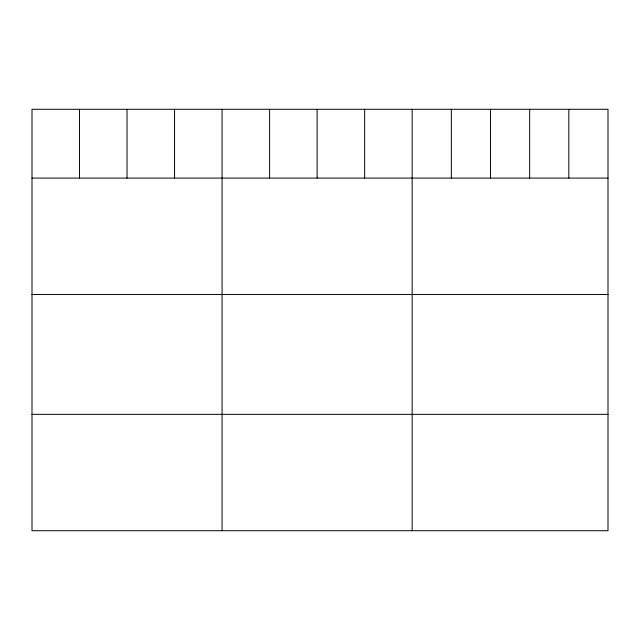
<?xml version="1.0" encoding="UTF-8"?>
<svg xmlns="http://www.w3.org/2000/svg" width="640" height="640" viewBox="0 0 640 640"><rect width="100%" height="100%" fill="white"/><g stroke="black" fill="none" stroke-linecap="round" stroke-linejoin="round"><path stroke-width="0.96" d="M608 178.088L608 530.712L32 530.712L32 109.288L608 109.288L608 178.088L32 178.088M32 294.456L608 294.456M32 414.344L608 414.344M568.832 109.288L568.832 178.088M529.664 109.288L529.664 178.088M490.496 109.288L490.496 178.088M451.328 109.288L451.328 178.088M412.16 109.288L412.16 530.712M364.64 109.288L364.64 178.088M317.12 109.288L317.12 178.088M269.6 109.288L269.6 178.088M222.08 109.288L222.08 530.712M174.56 109.288L174.56 178.088M127.04 109.288L127.04 178.088M79.52 109.288L79.52 178.088"/></g></svg>
